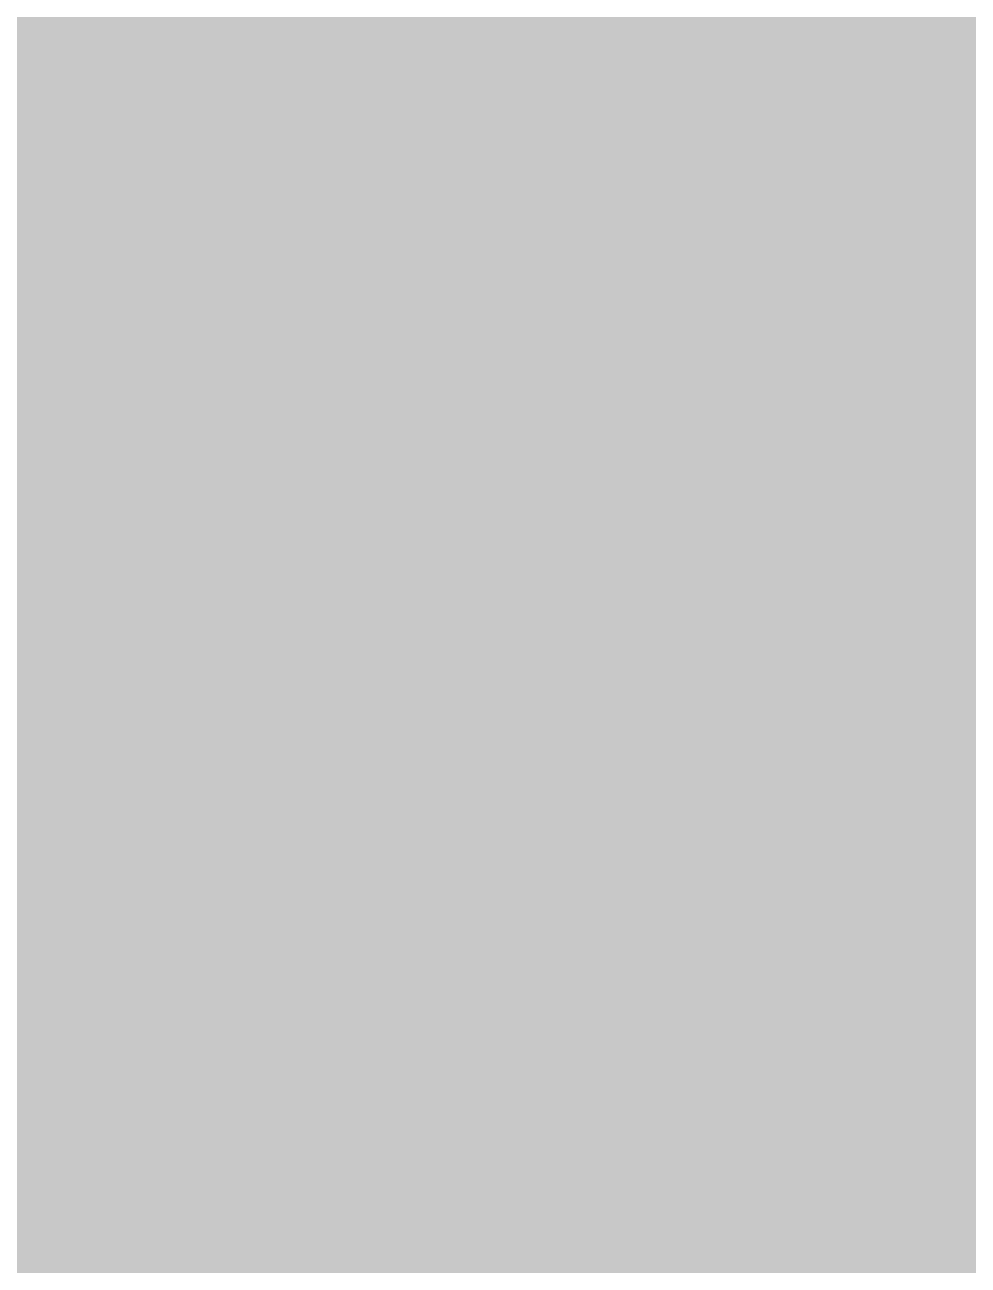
# Model space of a CAD drawing. Header units: millimetres. Extents: x -5857 to 16265, y -14438 to 14649.
# Drawn here: x 6857.6 to 6897.7, y 11198 to 11250.7 of the extents above; entities that cross this region are included whole.
import ezdxf
from ezdxf.enums import TextEntityAlignment as Align

# ---------------------------------------------------------------- set-up
doc = ezdxf.new("R2010")
doc.units = ezdxf.units.MM
doc.set_wipeout_variables(frame=1)
doc.layers.add('Техника Кран LTM 1230-5.1', color=250, linetype='Continuous')
doc.layers.add('Техника Кран LTM 1230-5.1 Штрих', color=7, linetype='Continuous', true_color=0xffe699)
doc.styles.add('arial', font='arial.ttf')

# ---------------------------------------------------------------- blocks, each defined once
blk = doc.blocks.new('LTM 1230-5.1-20230629.145237')
at = {"color": 0, "linetype": 'ByBlock', "lineweight": -2, "ltscale": 30, "transparency": 16777216}
blk.add_wipeout([(-22.5, 400.982), (-23.992, 400.41), (-25.469, 399.802), (-26.931, 399.158), (-28.377, 398.479), (-28.377, 398.479), (-167.463, 330.987), (-167.463, 330.987), (-172.551, 328.037), (-177.151, 324.374), (-181.165, 320.075), (-184.505, 315.234), (-339.161, 51.499), (-339.161, 51.499), (-341.682, 46.463), (-343.514, 41.139), (-344.627, 35.619), (-345, 30), (-345, 30), (-345, -194.231), (-345, -194.231), (-344.918, -197.101), (-344.67, -199.962), (-344.26, -202.804), (-343.686, -205.617), (-209.031, -881.386), (-209.031, -881.386), (-202.574, -896.771), (-191.414, -909.175), (-176.795, -917.216), (-160.344, -920), (-160.344, -920), (160.344, -920), (160.344, -920), (176.795, -917.216), (191.414, -909.175), (202.574, -896.771), (209.031, -881.386), (209.031, -881.386), (343.686, -205.617), (343.686, -205.617), (344.26, -202.804), (344.67, -199.962), (344.918, -197.101), (345, -194.231), (345, 30), (345, 30), (344.627, 35.619), (343.514, 41.139), (341.682, 46.463), (339.161, 51.499), (184.505, 315.234), (184.505, 315.234), (181.165, 320.075), (177.151, 324.374), (172.551, 328.037), (167.463, 330.987), (167.463, 330.987), (28.377, 398.479), (28.377, 398.479), (26.931, 399.158), (25.469, 399.802), (23.992, 400.41), (22.5, 400.982), (22.5, 400.982), (22.5, 440), (-22.5, 440)], dxfattribs=at)
at = {"layer": 'Техника Кран LTM 1230-5.1 Штрих', "ltscale": 30, "transparency": 16777216}
h = blk.add_hatch(color=256, dxfattribs=at)
h.dxf.hatch_style = 1
edge = h.paths.add_edge_path()
edge.add_arc((0, 340), 65, 110.25225, 115.88511)
edge.add_line((-28.377, 398.479), (-167.463, 330.987))
edge.add_arc((-150, 295), 40, 115.8851, 149.6123)
edge.add_line((-184.505, 315.234), (-339.161, 51.499))
edge.add_arc((-302.5, 30), 42.5, 149.6123, 180)
edge.add_line((-345, 30), (-345, -194.231))
edge.add_arc((-295, -194.231), 50, 180, 193.1632)
edge.add_line((-343.686, -205.617), (-209.031, -881.386))
edge.add_arc((-160.344, -870), 50, 193.1632, 270)
edge.add_line((-160.344, -920), (160.344, -920))
edge.add_arc((160.344, -870), 50, 270, 346.8368)
edge.add_line((209.031, -881.386), (343.686, -205.617))
edge.add_arc((295, -194.231), 50, 346.8368, 360)
edge.add_line((345, -194.231), (345, 30))
edge.add_arc((302.5, 30), 42.5, 360, 390.3877)
edge.add_line((339.161, 51.499), (184.505, 315.234))
edge.add_arc((150, 295), 40, 30.3877, 64.1149)
edge.add_line((167.463, 330.987), (28.377, 398.479))
edge.add_arc((0, 340), 65, 64.11489, 69.74775)
edge.add_line((22.5, 400.982), (22.5, 440))
edge.add_line((22.5, 440), (-22.5, 440))
edge.add_line((-22.5, 440), (-22.5, 400.982))
at = {"color": 0, "linetype": 'ByBlock', "lineweight": 9, "ltscale": 30, "transparency": 16777216}
blk.add_circle((0, 0), 286, dxfattribs=at)
blk = doc.blocks.new('LTM 1230-5.1-9-rollig20230713.14574')
at = {"color": 0, "linetype": 'ByBlock', "lineweight": -2, "ltscale": 30, "transparency": 16777216}
blk.add_blockref('LTM 1230-5.1-20230629.145237', (0, 1420), dxfattribs=at)
blk = doc.blocks.new('*U113')
at = {"color": 0, "linetype": 'ByBlock', "lineweight": -2, "ltscale": 30, "transparency": 16777216}
blk.add_blockref('LTM 1230-5.1-9-rollig20230713.14574', (6932.084, 9884.639), dxfattribs=at)
at = {"layer": 'Defpoints', "color": 250, "linetype": 'ByBlock', "lineweight": -2, "ltscale": 30, "transparency": 16777216, "style": 'arial', "width": 0.8}
blk.add_attdef('МАРКА', text='', height=250, rotation=55, dxfattribs=at).set_placement((5009.893, 11843.94), align=Align.MIDDLE_CENTER)

msp = doc.modelspace()

# ---------------------------------------------------------------- block references
at = {"layer": 'Техника Кран LTM 1230-5.1'}
msp.add_blockref('*U113', (0.019, 155.677), dxfattribs=at)

doc.saveas('drawing.dxf')
